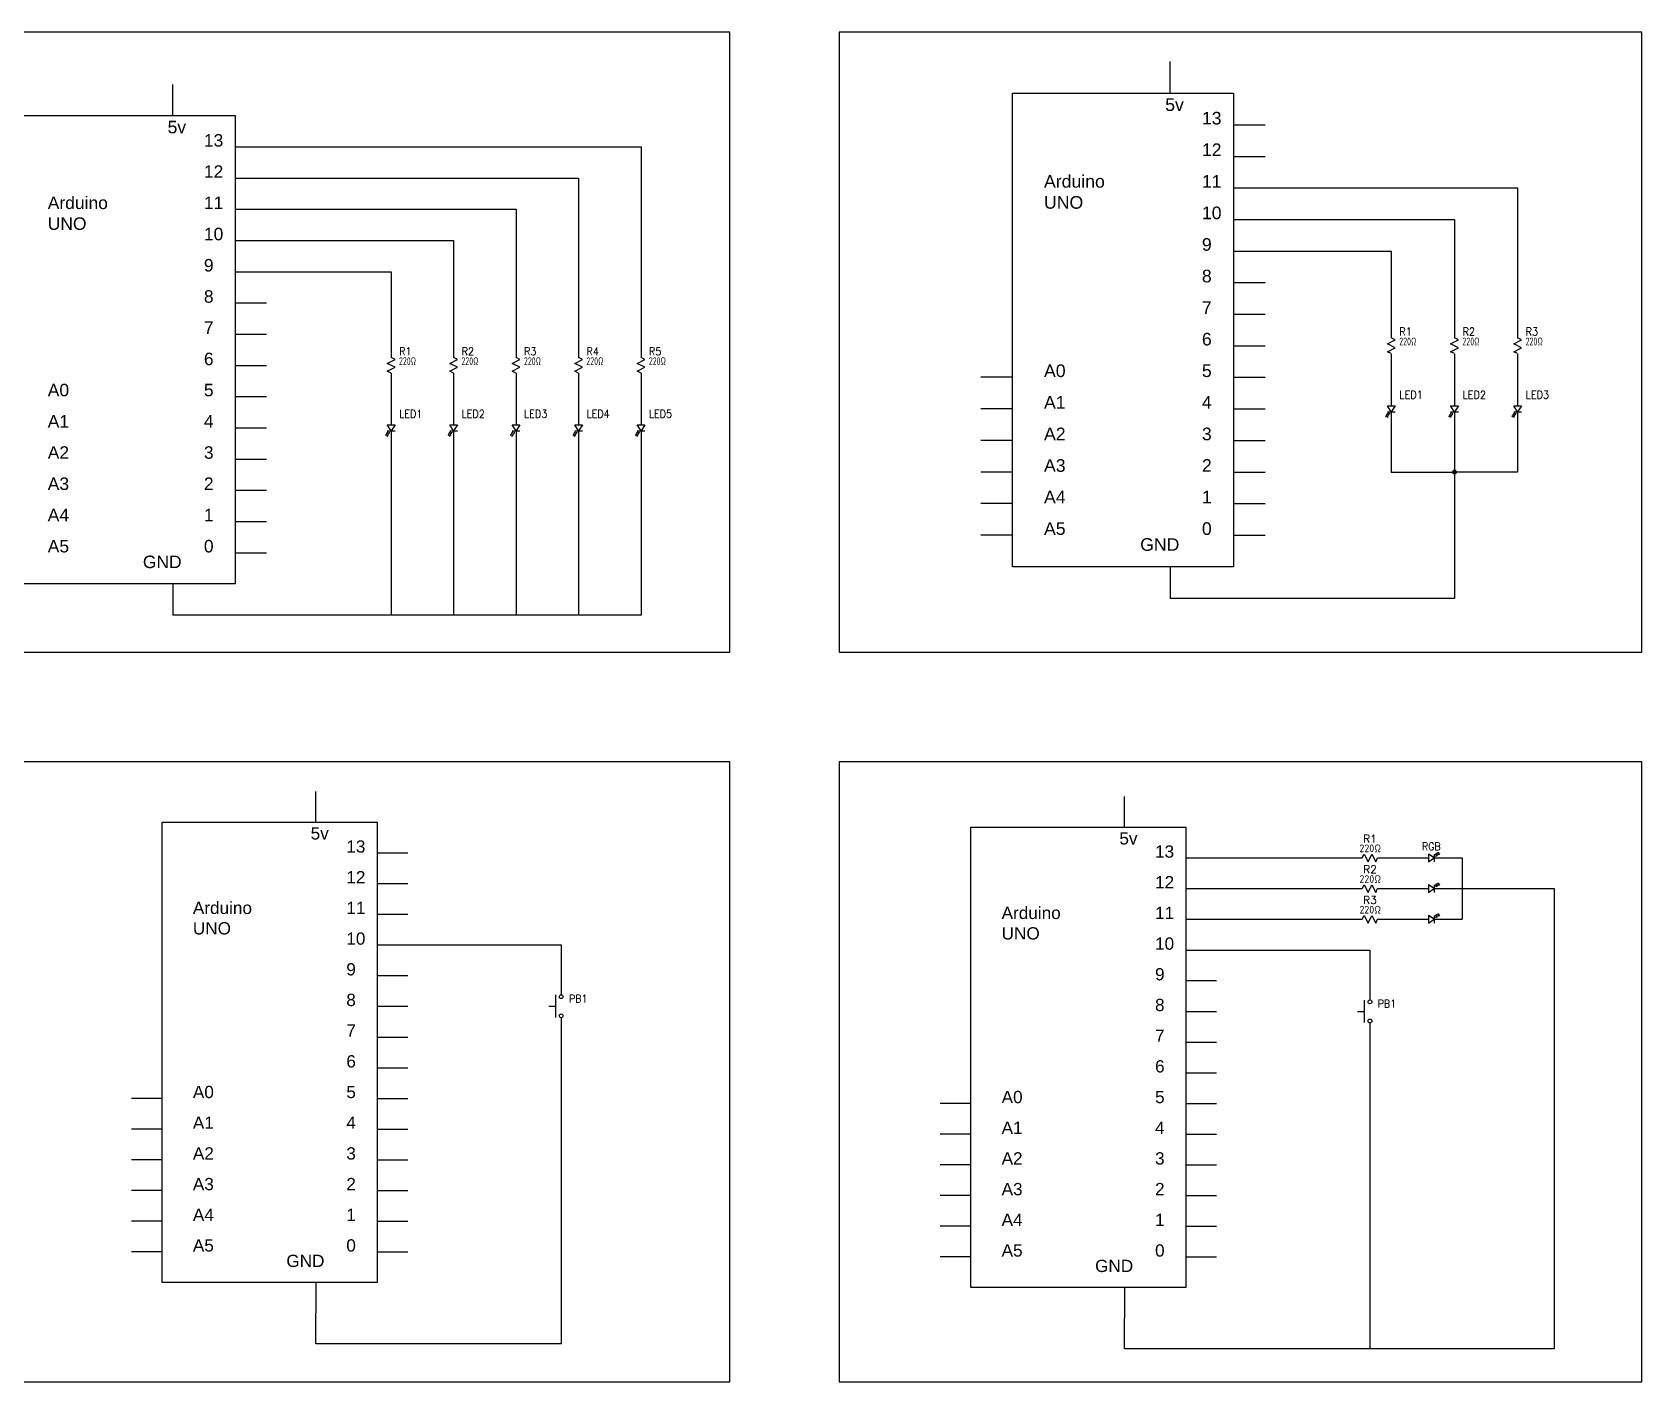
# Model space of a CAD drawing. Header units: inches. Extents: x 0 to 74, y -10 to 48.5.
# Drawn here: x 26.44 to 48.5, y 30 to 48.5 of the extents above; entities that cross this region are included whole.
import ezdxf
from ezdxf.enums import TextEntityAlignment as Align

# ---------------------------------------------------------------- set-up
doc = ezdxf.new("R2010")
doc.units = ezdxf.units.IN
doc.header["$MEASUREMENT"] = 0
for name, color, linetype in [('MISC', 7, 'Continuous'), ('SYMS', 7, 'Continuous'), ('TAGS', 150, 'Continuous'), ('WIRES', 7, 'Continuous')]:
    doc.layers.add(name, color=color, linetype=linetype)
doc.styles.get("Standard").update_dxf_attribs({"font": 'arial.ttf'})
doc.styles.add('WD', font='romans.shx')

# ---------------------------------------------------------------- blocks, each defined once
blk = doc.blocks.new('VRE1')
for p, q in [((-0.062, 0.031), (0.062, 0.094)), ((0.062, -0.031), (-0.062, 0.031)), ((0.062, 0.094), (0, 0.125)), ((-0.062, -0.094), (0.062, -0.031)), ((0, -0.125), (-0.062, -0.094))]:
    blk.add_line(p, q)
at = {"style": 'WD'}
for tag, p, width in [('INST', (0.219, 0.488), 0.7), ('TAG1', (0.127, 0.162), 0.9), ('LOC', (0.219, 0.318), 0.7), ('RATING1', (0.125, 0.006), 0.7), ('RATING2', (0.125, -0.151), 0.7), ('DESC1', (0.129, -0.307), 0.7), ('DESC2', (0.129, -0.463), 0.7)]:
    blk.add_attdef(tag, p, '', height=0.125, dxfattribs=dict(at, width=width))
at = {"linetype": 'Continuous', "style": 'WD', "flags": 8}
blk.add_attdef('TERM01', text='', height=0.125, dxfattribs=at).set_placement((-0.055, 0.144), align=Align.RIGHT)
at = {"style": 'WD', "flags": 9}
blk.add_attdef('FAMILY', (-0.184, 0.08), '', height=0.01, rotation=90, dxfattribs=at)
at = {"linetype": 'Continuous', "style": 'WD', "flags": 9}
for tag, p in [('CAT', (-0.139, 0.105)), ('MFG', (-0.12, 0.103)), ('ASSYCODE', (-0.094, 0.094))]:
    blk.add_attdef(tag, text='', height=0.01, rotation=90, dxfattribs=at).set_placement(p, align=Align.CENTER)
at = {"color": 7, "style": 'WD', "flags": 1}
for tag, p in [('X2TERM01', (0, 0.125)), ('X8TERM02', (0, -0.125))]:
    blk.add_attdef(tag, p, '', height=0.0125, dxfattribs=at)
at = {"linetype": 'Continuous', "style": 'WD', "flags": 8}
blk.add_attdef('TERM02', text='', height=0.125, dxfattribs=at).set_placement((-0.041, -0.151), align=Align.TOP_RIGHT)
blk = doc.blocks.new('VDI1LED')
h = blk.add_hatch(color=256)
h.dxf.hatch_style = 1
h.paths.add_polyline_path([(-0.09, -0.124), (-0.078, -0.118), (-0.083, -0.114), (-0.088, -0.11)])
h = blk.add_hatch(color=256)
h.dxf.hatch_style = 1
h.paths.add_polyline_path([(-0.069, -0.138), (-0.056, -0.131), (-0.061, -0.128), (-0.066, -0.124)])
for p, q in [((0, -0.047), (-0.062, 0.047)), ((-0.062, 0.047), (0.062, 0.047)), ((0.062, 0.047), (0, -0.047)), ((-0.088, -0.11), (-0.09, -0.124)), ((-0.078, -0.118), (-0.09, -0.124)), ((-0.083, -0.114), (-0.088, -0.11)), ((-0.075, -0.103), (-0.083, -0.114)), ((-0.083, -0.114), (-0.078, -0.118)), ((-0.061, -0.083), (-0.076, -0.087)), ((-0.076, -0.087), (-0.075, -0.103)), ((-0.066, -0.124), (-0.069, -0.138)), ((-0.056, -0.131), (-0.069, -0.138)), ((-0.061, -0.128), (-0.066, -0.124)), ((-0.062, -0.047), (0.062, -0.047)), ((-0.047, -0.062), (-0.061, -0.066)), ((-0.061, -0.066), (-0.061, -0.083)), ((-0.053, -0.116), (-0.061, -0.128)), ((-0.061, -0.128), (-0.056, -0.131)), ((-0.039, -0.096), (-0.054, -0.1)), ((-0.054, -0.1), (-0.053, -0.116)), ((-0.025, -0.075), (-0.039, -0.08)), ((-0.039, -0.08), (-0.039, -0.096))]:
    blk.add_line(p, q)
at = {"style": 'WD'}
for tag, p, width in [('INST', (0.219, 0.488), 0.7), ('TAG1', (0.127, 0.162), 0.9), ('LOC', (0.219, 0.318), 0.7), ('RATING1', (0.125, 0.006), 0.7), ('RATING2', (0.125, -0.151), 0.7), ('DESC1', (0.129, -0.307), 0.7), ('DESC2', (0.129, -0.463), 0.7)]:
    blk.add_attdef(tag, p, '', height=0.125, dxfattribs=dict(at, width=width))
at = {"style": 'WD', "flags": 9}
for tag, p in [('WDBLKNAM', (-0.164, 0.205)), ('FAMILY', (-0.184, 0.205))]:
    blk.add_attdef(tag, p, '', height=0.01, rotation=90, dxfattribs=at)
at = {"style": 'WD', "flags": 8}
blk.add_attdef('TERM01', text='', height=0.125, dxfattribs=at).set_placement((-0.055, 0.066), align=Align.RIGHT)
at = {"style": 'WD', "flags": 9}
for tag, p in [('CAT', (-0.139, 0.23)), ('MFG', (-0.12, 0.228)), ('ASSYCODE', (-0.094, 0.219))]:
    blk.add_attdef(tag, text='', height=0.01, rotation=90, dxfattribs=at).set_placement(p, align=Align.CENTER)
at = {"style": 'WD', "flags": 1}
for tag, p in [('X2TERM01', (0, 0.047)), ('X8TERM02', (0, -0.047))]:
    blk.add_attdef(tag, p, '', height=0.0125, dxfattribs=at)
at = {"style": 'WD', "flags": 8}
blk.add_attdef('TERM02', text='', height=0.125, dxfattribs=at).set_placement((-0.041, -0.173), align=Align.TOP_RIGHT)
blk = doc.blocks.new('WDDOT')
for radius in [0.03, 0.0187, 0.00929]:
    blk.add_circle((0, 0), radius)
blk = doc.blocks.new('VPB11')
for p, q in [((-0.202, 0), (-0.094, 0)), ((-0.094, 0.185), (-0.094, -0.18))]:
    blk.add_line(p, q)
for centre in [(0, 0.156), (0, -0.156)]:
    blk.add_circle(centre, 0.0312)
at = {"linetype": 'Continuous', "style": 'WD'}
for tag, height, flags, p in [('TERM01', 0.125, 8, (-0.055, 0.222)), ('MFG', 0.01, 9, (-0.142, -0.088)), ('CAT', 0.01, 9, (-0.142, -0.073))]:
    blk.add_attdef(tag, text='', height=height, dxfattribs=dict(at, flags=flags)).set_placement(p, align=Align.RIGHT)
at = {"style": 'WD'}
for tag, p, width in [('INST', (0.127, 0.39), 0.7), ('LOC', (0.127, 0.221), 0.7), ('TAG1', (0.127, 0.064), 0.9), ('XREF', (0.129, -0.09), 0.7), ('DESC1', (0.129, -0.242), 0.7), ('DESC2', (0.129, -0.398), 0.7)]:
    blk.add_attdef(tag, p, '', height=0.125, dxfattribs=dict(at, width=width))
at = {"color": 7, "style": 'WD'}
for tag, p in [('X4LINK', (-0.266, 0)), ('X1LINK', (0, 0))]:
    blk.add_attdef(tag, p, '', height=0.01, dxfattribs=at)
at = {"color": 7, "style": 'WD', "flags": 1}
for tag, p in [('X2TERM01', (0, 0.188)), ('X8TERM02', (0, -0.188))]:
    blk.add_attdef(tag, p, '', height=0.0125, dxfattribs=at)
at = {"linetype": 'Continuous', "style": 'WD', "flags": 8}
blk.add_attdef('TERM02', text='', height=0.125, dxfattribs=at).set_placement((-0.041, -0.229), align=Align.TOP_RIGHT)
at = {"style": 'WD'}
for tag, flags, p in [('CONTACT', 1, (-0.142, -0.053)), ('FAMILY', 9, (-0.142, -0.036))]:
    blk.add_attdef(tag, text='', height=0.01, dxfattribs=dict(at, flags=flags)).set_placement(p, align=Align.RIGHT)
at = {"linetype": 'Continuous', "style": 'WD', "flags": 9}
blk.add_attdef('ASSYCODE', text='', height=0.01, dxfattribs=at).set_placement((-0.155, -0.106), align=Align.CENTER)
blk = doc.blocks.new('HRE1')
for p, q in [((-0.125, 0), (-0.094, 0.062)), ((-0.094, 0.062), (-0.031, -0.062)), ((-0.031, -0.062), (0.031, 0.062)), ((0.031, 0.062), (0.094, -0.062)), ((0.094, -0.062), (0.125, 0))]:
    blk.add_line(p, q)
at = {"style": 'WD'}
for tag, width, p in [('INST', 0.7, (0, 0.888)), ('LOC', 0.7, (0, 0.719)), ('DESC1', 0.7, (0, 0.562)), ('DESC2', 0.7, (0, 0.406)), ('RATING1', 0.9, (0.006, 0.094))]:
    blk.add_attdef(tag, text='', height=0.125, dxfattribs=dict(at, width=width)).set_placement(p, align=Align.CENTER)
blk.add_attdef('TAG1', text='', height=0.125, dxfattribs=at).set_placement((0, 0.25), align=Align.CENTER)
for tag, p, height, flags in [('X4TERM01', (-0.125, 0), 0.0125, 1), ('X1TERM02', (0.125, 0), 0.0125, 1), ('FAMILY', (0.205, 0.152), 0.01, 9)]:
    blk.add_attdef(tag, p, '', height=height, dxfattribs=dict(at, flags=flags))
at = {"linetype": 'Continuous', "style": 'WD', "flags": 9}
for tag, p in [('ASSYCODE', (0.219, 0.062)), ('MFG', (0.228, 0.089)), ('CAT', (0.23, 0.108))]:
    blk.add_attdef(tag, text='', height=0.01, dxfattribs=at).set_placement(p, align=Align.CENTER)
at = {"linetype": 'Continuous', "style": 'WD', "flags": 8}
blk.add_attdef('TERM01', text='', height=0.125, dxfattribs=at).set_placement((-0.219, -0.031), align=Align.TOP_RIGHT)
at = {"style": 'WD', "width": 0.9}
blk.add_attdef('RATING2', text='', height=0.125, dxfattribs=at).set_placement((0.006, -0.188), align=Align.TOP_CENTER)
at = {"linetype": 'Continuous', "style": 'WD', "flags": 8}
blk.add_attdef('TERM02', text='', height=0.125, dxfattribs=at).set_placement((0.219, -0.031), align=Align.TOP_LEFT)
blk = doc.blocks.new('HDI1LED')
h = blk.add_hatch(color=256)
h.dxf.hatch_style = 1
h.paths.add_polyline_path([(0.109, 0.089), (0.113, 0.084), (0.117, 0.079), (0.123, 0.092)])
h = blk.add_hatch(color=256)
h.dxf.hatch_style = 1
h.paths.add_polyline_path([(0.123, 0.068), (0.127, 0.063), (0.13, 0.058), (0.137, 0.07)])
for p, q in [((0.047, 0), (-0.047, 0.062)), ((-0.047, 0.062), (-0.047, -0.062)), ((-0.047, -0.062), (0.047, 0)), ((0.047, 0.062), (0.047, -0.062)), ((0.061, 0.047), (0.065, 0.062)), ((0.065, 0.062), (0.082, 0.062)), ((0.075, 0.026), (0.079, 0.04)), ((0.079, 0.04), (0.096, 0.04)), ((0.082, 0.062), (0.085, 0.076)), ((0.085, 0.076), (0.101, 0.076)), ((0.096, 0.04), (0.099, 0.055)), ((0.099, 0.055), (0.115, 0.054)), ((0.101, 0.076), (0.113, 0.084)), ((0.109, 0.089), (0.123, 0.092)), ((0.113, 0.084), (0.109, 0.089)), ((0.113, 0.084), (0.117, 0.079)), ((0.115, 0.054), (0.127, 0.063)), ((0.117, 0.079), (0.123, 0.092)), ((0.123, 0.068), (0.137, 0.07)), ((0.127, 0.063), (0.123, 0.068)), ((0.127, 0.063), (0.13, 0.058)), ((0.13, 0.058), (0.137, 0.07))]:
    blk.add_line(p, q)
at = {"style": 'WD'}
for tag, height, width, p in [('INST', 0.1, 0.7, (0, 0.438)), ('LOC', 0.1, 0.7, (0, 0.297)), ('TAG1', 0.125, 0.9, (0, 0.125)), ('RATING1', 0.1, 0.8, (0.006, -0.312)), ('DESC1', 0.125, 0.9, (0, -0.625)), ('DESC2', 0.125, 0.9, (0, -0.781))]:
    blk.add_attdef(tag, text='', height=height, dxfattribs=dict(at, width=width)).set_placement(p, align=Align.CENTER)
for tag, p, height, flags in [('X4TERM01', (-0.047, 0), 0.0125, 1), ('X1TERM02', (0.047, 0), 0.0125, 1), ('FAMILY', (0.205, 0.152), 0.01, 9), ('WDBLKNAM', (0.205, 0.133), 0.01, 9)]:
    blk.add_attdef(tag, p, '', height=height, dxfattribs=dict(at, flags=flags))
at = {"style": 'WD', "flags": 9}
for tag, p in [('ASSYCODE', (0.219, 0.062)), ('MFG', (0.228, 0.089)), ('CAT', (0.23, 0.108))]:
    blk.add_attdef(tag, text='', height=0.01, dxfattribs=at).set_placement(p, align=Align.CENTER)
at = {"style": 'WD', "flags": 8}
blk.add_attdef('TERM01', text='', height=0.125, dxfattribs=at).set_placement((-0.125, -0.031), align=Align.TOP_RIGHT)
blk.add_attdef('TERM02', text='', height=0.125, dxfattribs=at).set_placement((0.109, -0.031), align=Align.TOP_LEFT)
at = {"style": 'WD', "width": 0.8}
blk.add_attdef('RATING2', text='', height=0.1, dxfattribs=at).set_placement((0.006, -0.484), align=Align.BOTTOM_CENTER)

msp = doc.modelspace()

# ---------------------------------------------------------------- linework, layer by layer
for points in [[(25, 40), (36, 40), (36, 48.5), (25, 48.5)], [(37.5, 40), (48.5, 40), (48.5, 48.5), (37.5, 48.5)], [(39.874, 47.664), (42.903, 47.664), (42.903, 41.172), (39.874, 41.172)], [(26.226, 47.356), (29.221, 47.356), (29.221, 40.937), (26.226, 40.937)], [(25, 30), (36, 30), (36, 38.5), (25, 38.5)], [(37.5, 30), (48.5, 30), (48.5, 38.5), (37.5, 38.5)], [(28.221, 37.671), (31.166, 37.671), (31.166, 31.361), (28.221, 31.361)], [(39.305, 37.602), (42.25, 37.602), (42.25, 31.292), (39.305, 31.292)]]:
    msp.add_lwpolyline(points, close=True)
at = {"layer": 'WIRES'}
for p, q in [((42.038, 47.664), (42.038, 48.097)), ((28.365, 47.356), (28.365, 47.784)), ((42.903, 47.231), (43.336, 47.231)), ((29.221, 46.928), (29.649, 46.928)), ((29.649, 46.928), (34.784, 46.928)), ((34.784, 46.928), (34.784, 44.04)), ((42.903, 46.798), (43.336, 46.798)), ((29.221, 46.5), (29.649, 46.5)), ((29.649, 46.5), (33.928, 46.5)), ((33.928, 46.5), (33.928, 44.04)), ((42.903, 46.366), (43.336, 46.366)), ((43.336, 46.366), (46.798, 46.366)), ((46.798, 46.366), (46.798, 44.31)), ((29.221, 46.072), (29.649, 46.072)), ((29.649, 46.072), (33.072, 46.072)), ((33.072, 46.072), (33.072, 44.04)), ((42.903, 45.933), (43.336, 45.933)), ((43.336, 45.933), (45.933, 45.933)), ((45.933, 45.933), (45.933, 44.31)), ((29.221, 45.644), (29.649, 45.644)), ((29.649, 45.644), (32.216, 45.644)), ((32.216, 45.644), (32.216, 44.04)), ((42.903, 45.5), (43.336, 45.5)), ((43.336, 45.5), (45.067, 45.5)), ((45.067, 45.5), (45.067, 44.31)), ((29.221, 45.216), (29.649, 45.216)), ((29.649, 45.216), (31.36, 45.216)), ((31.36, 45.216), (31.36, 44.04)), ((42.903, 45.067), (43.336, 45.067)), ((29.221, 44.788), (29.649, 44.788)), ((42.903, 44.634), (43.336, 44.634)), ((29.221, 44.36), (29.649, 44.36)), ((42.903, 44.202), (43.336, 44.202)), ((29.221, 43.933), (29.649, 43.933)), ((45.067, 44.093), (45.067, 43.377)), ((45.933, 44.093), (45.933, 43.377)), ((46.798, 44.093), (46.798, 43.377)), ((31.36, 43.826), (31.36, 43.117)), ((32.216, 43.826), (32.216, 43.117)), ((33.072, 43.826), (33.072, 43.117)), ((33.928, 43.826), (33.928, 43.117)), ((34.784, 43.826), (34.784, 43.117)), ((39.874, 43.769), (39.441, 43.769)), ((42.903, 43.769), (43.336, 43.769)), ((29.221, 43.505), (29.649, 43.505)), ((39.874, 43.336), (39.441, 43.336)), ((42.903, 43.336), (43.336, 43.336)), ((45.067, 43.296), (45.067, 42.471)), ((45.933, 43.296), (45.933, 42.471)), ((46.798, 43.296), (46.798, 42.471)), ((29.221, 43.077), (29.649, 43.077)), ((31.36, 43.037), (31.36, 40.509)), ((32.216, 43.037), (32.216, 40.509)), ((33.072, 43.037), (33.072, 40.509)), ((33.928, 43.037), (33.928, 40.509)), ((34.784, 43.037), (34.784, 40.509)), ((39.874, 42.903), (39.441, 42.903)), ((42.903, 42.903), (43.336, 42.903)), ((29.221, 42.649), (29.649, 42.649)), ((39.874, 42.471), (39.441, 42.471)), ((42.903, 42.471), (43.336, 42.471)), ((45.067, 42.471), (45.933, 42.471)), ((46.798, 42.471), (45.933, 42.471)), ((45.933, 42.471), (45.933, 40.739)), ((29.221, 42.221), (29.649, 42.221)), ((39.874, 42.038), (39.441, 42.038)), ((42.903, 42.038), (43.336, 42.038)), ((29.221, 41.793), (29.649, 41.793)), ((39.874, 41.605), (39.441, 41.605)), ((42.903, 41.605), (43.336, 41.605)), ((29.221, 41.365), (29.649, 41.365)), ((42.038, 41.172), (42.038, 40.739)), ((28.365, 40.937), (28.365, 40.509)), ((45.067, 40.739), (42.038, 40.739)), ((45.933, 40.739), (45.067, 40.739)), ((31.36, 40.509), (28.365, 40.509)), ((32.216, 40.509), (31.36, 40.509)), ((33.072, 40.509), (32.216, 40.509)), ((33.928, 40.509), (33.072, 40.509)), ((34.784, 40.509), (33.5, 40.509)), ((30.325, 37.671), (30.325, 38.092)), ((41.408, 37.602), (41.408, 38.023)), ((31.166, 37.25), (31.587, 37.25)), ((42.25, 37.181), (42.67, 37.181)), ((42.67, 37.181), (44.668, 37.181)), ((44.879, 37.181), (45.575, 37.181)), ((45.654, 37.181), (46.036, 37.181)), ((46.036, 37.181), (46.036, 36.761)), ((31.166, 36.83), (31.587, 36.83)), ((42.25, 36.761), (42.67, 36.761)), ((42.67, 36.761), (44.668, 36.761)), ((44.879, 36.761), (45.575, 36.761)), ((45.654, 36.761), (46.877, 36.761)), ((46.036, 36.761), (46.036, 36.34)), ((46.877, 36.761), (47.298, 36.761)), ((47.298, 36.761), (47.298, 30.451)), ((31.166, 36.409), (31.587, 36.409)), ((42.25, 36.34), (42.67, 36.34)), ((42.67, 36.34), (44.668, 36.34)), ((44.879, 36.34), (45.575, 36.34)), ((45.654, 36.34), (46.036, 36.34)), ((31.166, 35.988), (31.587, 35.988)), ((31.587, 35.988), (33.69, 35.988)), ((33.69, 35.988), (33.69, 35.305)), ((42.25, 35.919), (42.67, 35.919)), ((42.67, 35.919), (44.774, 35.919)), ((44.774, 35.919), (44.774, 35.236)), ((31.166, 35.568), (31.587, 35.568)), ((42.25, 35.499), (42.67, 35.499)), ((31.166, 35.147), (31.587, 35.147)), ((42.25, 35.078), (42.67, 35.078)), ((33.69, 34.989), (33.69, 30.52)), ((33.69, 34.989), (33.69, 34.726)), ((44.774, 34.92), (44.774, 30.451)), ((44.774, 34.92), (44.774, 34.657)), ((31.166, 34.726), (31.587, 34.726)), ((42.25, 34.657), (42.67, 34.657)), ((31.166, 34.306), (31.587, 34.306)), ((42.25, 34.237), (42.67, 34.237)), ((28.221, 33.885), (27.801, 33.885)), ((31.166, 33.885), (31.587, 33.885)), ((39.305, 33.816), (38.884, 33.816)), ((42.25, 33.816), (42.67, 33.816)), ((28.221, 33.464), (27.801, 33.464)), ((31.166, 33.464), (31.587, 33.464)), ((39.305, 33.395), (38.884, 33.395)), ((42.25, 33.395), (42.67, 33.395)), ((28.221, 33.044), (27.801, 33.044)), ((31.166, 33.044), (31.587, 33.044)), ((39.305, 32.975), (38.884, 32.975)), ((42.25, 32.975), (42.67, 32.975)), ((28.221, 32.623), (27.801, 32.623)), ((31.166, 32.623), (31.587, 32.623)), ((39.305, 32.554), (38.884, 32.554)), ((42.25, 32.554), (42.67, 32.554)), ((28.221, 32.202), (27.801, 32.202)), ((31.166, 32.202), (31.587, 32.202)), ((39.305, 32.133), (38.884, 32.133)), ((42.25, 32.133), (42.67, 32.133)), ((28.221, 31.782), (27.801, 31.782)), ((31.166, 31.782), (31.587, 31.782)), ((39.305, 31.713), (38.884, 31.713)), ((42.25, 31.713), (42.67, 31.713)), ((30.325, 31.361), (30.325, 30.94)), ((41.408, 31.292), (41.408, 30.871)), ((30.325, 30.52), (30.325, 30.94)), ((41.408, 30.451), (41.408, 30.871)), ((33.69, 30.52), (30.325, 30.52)), ((44.774, 30.451), (41.408, 30.451)), ((47.298, 30.451), (44.353, 30.451))]:
    msp.add_line(p, q, dxfattribs=at)

# ---------------------------------------------------------------- block references
at = {"layer": 'SYMS'}
ref = msp.add_blockref('VRE1', (45.067, 44.202), dxfattribs=dict(at, xscale=0.86555795315597, yscale=0.86555795315597, zscale=0.86555795315597))
ref.add_attrib('RATING1', '220Ω', (45.175, 44.206), dxfattribs={"layer": 'MISC', "height": 0.1082, "style": 'WD', "width": 0.7})
ref.add_attrib('TAG1', 'R1', (45.177, 44.342), dxfattribs={"layer": 'TAGS', "height": 0.1082, "style": 'WD', "width": 0.9})
ref = msp.add_blockref('VRE1', (45.933, 44.202), dxfattribs=dict(at, xscale=0.86555795315597, yscale=0.86555795315597, zscale=0.86555795315597))
ref.add_attrib('RATING1', '220Ω', (46.041, 44.206), dxfattribs={"layer": 'MISC', "height": 0.1082, "style": 'WD', "width": 0.7})
ref.add_attrib('TAG1', 'R2', (46.043, 44.342), dxfattribs={"layer": 'TAGS', "height": 0.1082, "style": 'WD', "width": 0.9})
ref = msp.add_blockref('VRE1', (46.798, 44.202), dxfattribs=dict(at, xscale=0.86555795315597, yscale=0.86555795315597, zscale=0.86555795315597))
ref.add_attrib('RATING1', '220Ω', (46.907, 44.206), dxfattribs={"layer": 'MISC', "height": 0.1082, "style": 'WD', "width": 0.7})
ref.add_attrib('TAG1', 'R3', (46.908, 44.342), dxfattribs={"layer": 'TAGS', "height": 0.1082, "style": 'WD', "width": 0.9})
ref = msp.add_blockref('VRE1', (31.36, 43.933), dxfattribs=dict(at, xscale=0.8558164267379685, yscale=0.8558164267379685, zscale=0.8558164267379685))
ref.add_attrib('RATING1', '220Ω', (31.467, 43.937), dxfattribs={"layer": 'MISC', "height": 0.107, "style": 'WD', "width": 0.7})
ref.add_attrib('TAG1', 'R1', (31.469, 44.071), dxfattribs={"layer": 'TAGS', "height": 0.107, "style": 'WD', "width": 0.9})
ref = msp.add_blockref('VRE1', (32.216, 43.933), dxfattribs=dict(at, xscale=0.8558164267379685, yscale=0.8558164267379685, zscale=0.8558164267379685))
ref.add_attrib('RATING1', '220Ω', (32.323, 43.937), dxfattribs={"layer": 'MISC', "height": 0.107, "style": 'WD', "width": 0.7})
ref.add_attrib('TAG1', 'R2', (32.325, 44.071), dxfattribs={"layer": 'TAGS', "height": 0.107, "style": 'WD', "width": 0.9})
ref = msp.add_blockref('VRE1', (33.072, 43.933), dxfattribs=dict(at, xscale=0.8558164267379685, yscale=0.8558164267379685, zscale=0.8558164267379685))
ref.add_attrib('RATING1', '220Ω', (33.179, 43.937), dxfattribs={"layer": 'MISC', "height": 0.107, "style": 'WD', "width": 0.7})
ref.add_attrib('TAG1', 'R3', (33.181, 44.071), dxfattribs={"layer": 'TAGS', "height": 0.107, "style": 'WD', "width": 0.9})
ref = msp.add_blockref('VRE1', (33.928, 43.933), dxfattribs=dict(at, xscale=0.8558164267379685, yscale=0.8558164267379685, zscale=0.8558164267379685))
ref.add_attrib('RATING1', '220Ω', (34.035, 43.937), dxfattribs={"layer": 'MISC', "height": 0.107, "style": 'WD', "width": 0.7})
ref.add_attrib('TAG1', 'R4', (34.037, 44.071), dxfattribs={"layer": 'TAGS', "height": 0.107, "style": 'WD', "width": 0.9})
ref = msp.add_blockref('VRE1', (34.784, 43.933), dxfattribs=dict(at, xscale=0.8558164267379685, yscale=0.8558164267379685, zscale=0.8558164267379685))
ref.add_attrib('RATING1', '220Ω', (34.891, 43.937), dxfattribs={"layer": 'MISC', "height": 0.107, "style": 'WD', "width": 0.7})
ref.add_attrib('TAG1', 'R5', (34.892, 44.071), dxfattribs={"layer": 'TAGS', "height": 0.107, "style": 'WD', "width": 0.9})
ref = msp.add_blockref('VDI1LED', (45.067, 43.336), dxfattribs=dict(at, xscale=0.86555795315597, yscale=0.86555795315597, zscale=0.86555795315597))
ref.add_attrib('TAG1', 'LED1', (45.177, 43.476), dxfattribs={"layer": 'TAGS', "height": 0.1082, "style": 'WD', "width": 0.9})
ref = msp.add_blockref('VDI1LED', (45.933, 43.336), dxfattribs=dict(at, xscale=0.86555795315597, yscale=0.86555795315597, zscale=0.86555795315597))
ref.add_attrib('TAG1', 'LED2', (46.043, 43.476), dxfattribs={"layer": 'TAGS', "height": 0.1082, "style": 'WD', "width": 0.9})
ref = msp.add_blockref('VDI1LED', (46.798, 43.336), dxfattribs=dict(at, xscale=0.86555795315597, yscale=0.86555795315597, zscale=0.86555795315597))
ref.add_attrib('TAG1', 'LED3', (46.908, 43.476), dxfattribs={"layer": 'TAGS', "height": 0.1082, "style": 'WD', "width": 0.9})
ref = msp.add_blockref('VDI1LED', (31.36, 43.077), dxfattribs=dict(at, xscale=0.8558164267379685, yscale=0.8558164267379685, zscale=0.8558164267379685))
ref.add_attrib('TAG1', 'LED1', (31.469, 43.215), dxfattribs={"layer": 'TAGS', "height": 0.107, "style": 'WD', "width": 0.9})
ref = msp.add_blockref('VDI1LED', (32.216, 43.077), dxfattribs=dict(at, xscale=0.8558164267379685, yscale=0.8558164267379685, zscale=0.8558164267379685))
ref.add_attrib('TAG1', 'LED2', (32.325, 43.215), dxfattribs={"layer": 'TAGS', "height": 0.107, "style": 'WD', "width": 0.9})
ref = msp.add_blockref('VDI1LED', (33.072, 43.077), dxfattribs=dict(at, xscale=0.8558164267379685, yscale=0.8558164267379685, zscale=0.8558164267379685))
ref.add_attrib('TAG1', 'LED3', (33.181, 43.215), dxfattribs={"layer": 'TAGS', "height": 0.107, "style": 'WD', "width": 0.9})
ref = msp.add_blockref('VDI1LED', (33.928, 43.077), dxfattribs=dict(at, xscale=0.8558164267379685, yscale=0.8558164267379685, zscale=0.8558164267379685))
ref.add_attrib('TAG1', 'LED4', (34.037, 43.215), dxfattribs={"layer": 'TAGS', "height": 0.107, "style": 'WD', "width": 0.9})
ref = msp.add_blockref('VDI1LED', (34.784, 43.077), dxfattribs=dict(at, xscale=0.8558164267379685, yscale=0.8558164267379685, zscale=0.8558164267379685))
ref.add_attrib('TAG1', 'LED5', (34.892, 43.215), dxfattribs={"layer": 'TAGS', "height": 0.107, "style": 'WD', "width": 0.9})
for name, p, xscale, yscale, zscale in [('WDDOT', (45.933, 42.471), 0.86555795315597, 0.86555795315597, 0.86555795315597), ('HDI1LED', (45.615, 36.761), 0.8413280727052851, 0.8413280727052851, 0.8413280727052851), ('HDI1LED', (45.615, 36.34), 0.8413280727052851, 0.8413280727052851, 0.8413280727052851)]:
    msp.add_blockref(name, p, dxfattribs=dict(at, xscale=xscale, yscale=yscale, zscale=zscale))
ref = msp.add_blockref('HRE1', (44.774, 37.181), dxfattribs=dict(at, xscale=0.8413280727052851, yscale=0.8413280727052851, zscale=0.8413280727052851))
ref.add_attrib('RATING1', '220Ω', dxfattribs={"layer": 'MISC', "height": 0.1052, "style": 'WD', "width": 0.9}).set_placement((44.778, 37.26), align=Align.CENTER)
ref.add_attrib('TAG1', 'R1', dxfattribs={"layer": 'TAGS', "height": 0.1052, "style": 'WD'}).set_placement((44.774, 37.392), align=Align.CENTER)
ref = msp.add_blockref('HDI1LED', (45.615, 37.181), dxfattribs=dict(at, xscale=0.8413280727052851, yscale=0.8413280727052851, zscale=0.8413280727052851))
ref.add_attrib('TAG1', 'RGB', dxfattribs={"layer": 'TAGS', "height": 0.1052, "style": 'WD', "width": 0.9}).set_placement((45.615, 37.286), align=Align.CENTER)
ref = msp.add_blockref('HRE1', (44.774, 36.761), dxfattribs=dict(at, xscale=0.8413280727052851, yscale=0.8413280727052851, zscale=0.8413280727052851))
ref.add_attrib('RATING1', '220Ω', dxfattribs={"layer": 'MISC', "height": 0.1052, "style": 'WD', "width": 0.9}).set_placement((44.778, 36.839), align=Align.CENTER)
ref.add_attrib('TAG1', 'R2', dxfattribs={"layer": 'TAGS', "height": 0.1052, "style": 'WD'}).set_placement((44.774, 36.971), align=Align.CENTER)
ref = msp.add_blockref('HRE1', (44.774, 36.34), dxfattribs=dict(at, xscale=0.8413280727052851, yscale=0.8413280727052851, zscale=0.8413280727052851))
ref.add_attrib('RATING1', '220Ω', dxfattribs={"layer": 'MISC', "height": 0.1052, "style": 'WD', "width": 0.9}).set_placement((44.778, 36.419), align=Align.CENTER)
ref.add_attrib('TAG1', 'R3', dxfattribs={"layer": 'TAGS', "height": 0.1052, "style": 'WD'}).set_placement((44.774, 36.55), align=Align.CENTER)
ref = msp.add_blockref('VPB11', (33.69, 35.147), dxfattribs=dict(at, xscale=0.8413280727052851, yscale=0.8413280727052851, zscale=0.8413280727052851))
ref.add_attrib('TAG1', 'PB1', (33.797, 35.201), dxfattribs={"layer": 'TAGS', "height": 0.1052, "style": 'WD', "width": 0.9})
ref = msp.add_blockref('VPB11', (44.774, 35.078), dxfattribs=dict(at, xscale=0.8413280727052851, yscale=0.8413280727052851, zscale=0.8413280727052851))
ref.add_attrib('TAG1', 'PB1', (44.88, 35.132), dxfattribs={"layer": 'TAGS', "height": 0.1052, "style": 'WD', "width": 0.9})

# ---------------------------------------------------------------- texts
at = {"attachment_point": 1}
for s, width, gutter_width, insert, char_height in [('{\\C256;\\c0;5v}', 0.42314, 0.866, (41.968, 47.593), 0.17311), ('{\\C256;\\c0;5v}', 0.41838, 0.856, (28.296, 47.285), 0.17116), ('{\\C256;\\c0;13}', 0.42314, 0.866, (42.471, 47.408), 0.17311), ('{\\C256;\\c0;13}', 0.41838, 0.856, (28.793, 47.103), 0.17116), ('{\\C256;\\c0;12}', 0.42314, 0.866, (42.471, 46.975), 0.17311), ('{\\C256;\\c0;12}', 0.41838, 0.856, (28.793, 46.675), 0.17116), ('{\\C256;\\c0;Arduino UNO}', 0.42314, 0.866, (40.307, 46.542), 0.17311), ('{\\C256;\\c0;11}', 0.42314, 0.866, (42.471, 46.542), 0.17311), ('{\\C256;\\c0;Arduino UNO}', 0.41838, 0.856, (26.653, 46.247), 0.17116), ('{\\C256;\\c0;11}', 0.41838, 0.856, (28.793, 46.247), 0.17116), ('{\\C256;\\c0;10}', 0.42314, 0.866, (42.471, 46.11), 0.17311), ('{\\C256;\\c0;10}', 0.41838, 0.856, (28.793, 45.819), 0.17116), ('{\\C256;\\c0;9}', 0.42314, 0.866, (42.471, 45.677), 0.17311), ('{\\C256;\\c0;9}', 0.41838, 0.856, (28.793, 45.391), 0.17116), ('{\\C256;\\c0;8}', 0.42314, 0.866, (42.471, 45.244), 0.17311), ('{\\C256;\\c0;8}', 0.41838, 0.856, (28.793, 44.963), 0.17116), ('{\\C256;\\c0;7}', 0.42314, 0.866, (42.471, 44.811), 0.17311), ('{\\C256;\\c0;7}', 0.41838, 0.856, (28.793, 44.535), 0.17116), ('{\\C256;\\c0;6}', 0.42314, 0.866, (42.471, 44.379), 0.17311), ('{\\C256;\\c0;6}', 0.41838, 0.856, (28.793, 44.107), 0.17116), ('{\\C256;\\c0;A0}', 0.42314, 0.866, (40.307, 43.946), 0.17311), ('{\\C256;\\c0;5}', 0.42314, 0.866, (42.471, 43.946), 0.17311), ('{\\C256;\\c0;A0}', 0.41838, 0.856, (26.653, 43.68), 0.17116), ('{\\C256;\\c0;5}', 0.41838, 0.856, (28.793, 43.68), 0.17116), ('{\\C256;\\c0;A1}', 0.42314, 0.866, (40.307, 43.513), 0.17311), ('{\\C256;\\c0;4}', 0.42314, 0.866, (42.471, 43.513), 0.17311), ('{\\C256;\\c0;A1}', 0.41838, 0.856, (26.653, 43.252), 0.17116), ('{\\C256;\\c0;4}', 0.41838, 0.856, (28.793, 43.252), 0.17116), ('{\\C256;\\c0;A2}', 0.42314, 0.866, (40.307, 43.08), 0.17311), ('{\\C256;\\c0;3}', 0.42314, 0.866, (42.471, 43.08), 0.17311), ('{\\C256;\\c0;A2}', 0.41838, 0.856, (26.653, 42.824), 0.17116), ('{\\C256;\\c0;3}', 0.41838, 0.856, (28.793, 42.824), 0.17116), ('{\\C256;\\c0;A3}', 0.42314, 0.866, (40.307, 42.647), 0.17311), ('{\\C256;\\c0;2}', 0.42314, 0.866, (42.471, 42.647), 0.17311), ('{\\C256;\\c0;A3}', 0.41838, 0.856, (26.653, 42.396), 0.17116), ('{\\C256;\\c0;2}', 0.41838, 0.856, (28.793, 42.396), 0.17116), ('{\\C256;\\c0;A4}', 0.42314, 0.866, (40.307, 42.215), 0.17311), ('{\\C256;\\c0;1}', 0.42314, 0.866, (42.471, 42.215), 0.17311), ('{\\C256;\\c0;A4}', 0.41838, 0.856, (26.653, 41.968), 0.17116), ('{\\C256;\\c0;1}', 0.41838, 0.856, (28.793, 41.968), 0.17116), ('{\\C256;\\c0;A5}', 0.42314, 0.866, (40.307, 41.782), 0.17311), ('{\\C256;\\c0;0}', 0.42314, 0.866, (42.471, 41.782), 0.17311), ('{\\C256;\\c0;A5}', 0.41838, 0.856, (26.653, 41.54), 0.17116), ('{\\C256;\\c0;0}', 0.41838, 0.856, (28.793, 41.54), 0.17116), ('{\\C256;\\c0;GND}', 0.42314, 0.866, (41.625, 41.564), 0.17311), ('{\\C256;\\c0;GND}', 0.41838, 0.856, (27.957, 41.325), 0.17116), ('{\\C256;\\c0;5v}', 0.4113, 0.841, (30.256, 37.602), 0.16827), ('{\\C256;\\c0;5v}', 0.4113, 0.841, (41.34, 37.533), 0.16827), ('{\\C256;\\c0;13}', 0.4113, 0.841, (30.745, 37.422), 0.16827), ('{\\C256;\\c0;13}', 0.4113, 0.841, (41.829, 37.353), 0.16827), ('{\\C256;\\c0;12}', 0.4113, 0.841, (30.745, 37.001), 0.16827), ('{\\C256;\\c0;12}', 0.4113, 0.841, (41.829, 36.933), 0.16827), ('{\\C256;\\c0;Arduino UNO}', 0.4113, 0.841, (28.642, 36.581), 0.16827), ('{\\C256;\\c0;11}', 0.4113, 0.841, (30.745, 36.581), 0.16827), ('{\\C256;\\c0;Arduino UNO}', 0.4113, 0.841, (39.726, 36.512), 0.16827), ('{\\C256;\\c0;11}', 0.4113, 0.841, (41.829, 36.512), 0.16827), ('{\\C256;\\c0;10}', 0.4113, 0.841, (30.745, 36.16), 0.16827), ('{\\C256;\\c0;10}', 0.4113, 0.841, (41.829, 36.091), 0.16827), ('{\\C256;\\c0;9}', 0.4113, 0.841, (30.745, 35.739), 0.16827), ('{\\C256;\\c0;9}', 0.4113, 0.841, (41.829, 35.671), 0.16827), ('{\\C256;\\c0;8}', 0.4113, 0.841, (30.745, 35.319), 0.16827), ('{\\C256;\\c0;8}', 0.4113, 0.841, (41.829, 35.25), 0.16827), ('{\\C256;\\c0;7}', 0.4113, 0.841, (30.745, 34.898), 0.16827), ('{\\C256;\\c0;7}', 0.4113, 0.841, (41.829, 34.829), 0.16827), ('{\\C256;\\c0;6}', 0.4113, 0.841, (30.745, 34.477), 0.16827), ('{\\C256;\\c0;6}', 0.4113, 0.841, (41.829, 34.409), 0.16827), ('{\\C256;\\c0;A0}', 0.4113, 0.841, (28.642, 34.057), 0.16827), ('{\\C256;\\c0;5}', 0.4113, 0.841, (30.745, 34.057), 0.16827), ('{\\C256;\\c0;A0}', 0.4113, 0.841, (39.726, 33.988), 0.16827), ('{\\C256;\\c0;5}', 0.4113, 0.841, (41.829, 33.988), 0.16827), ('{\\C256;\\c0;A1}', 0.4113, 0.841, (28.642, 33.636), 0.16827), ('{\\C256;\\c0;4}', 0.4113, 0.841, (30.745, 33.636), 0.16827), ('{\\C256;\\c0;A1}', 0.4113, 0.841, (39.726, 33.567), 0.16827), ('{\\C256;\\c0;4}', 0.4113, 0.841, (41.829, 33.567), 0.16827), ('{\\C256;\\c0;A2}', 0.4113, 0.841, (28.642, 33.215), 0.16827), ('{\\C256;\\c0;3}', 0.4113, 0.841, (30.745, 33.215), 0.16827), ('{\\C256;\\c0;A2}', 0.4113, 0.841, (39.726, 33.147), 0.16827), ('{\\C256;\\c0;3}', 0.4113, 0.841, (41.829, 33.147), 0.16827), ('{\\C256;\\c0;A3}', 0.4113, 0.841, (28.642, 32.795), 0.16827), ('{\\C256;\\c0;2}', 0.4113, 0.841, (30.745, 32.795), 0.16827), ('{\\C256;\\c0;A3}', 0.4113, 0.841, (39.726, 32.726), 0.16827), ('{\\C256;\\c0;2}', 0.4113, 0.841, (41.829, 32.726), 0.16827), ('{\\C256;\\c0;A4}', 0.4113, 0.841, (28.642, 32.374), 0.16827), ('{\\C256;\\c0;1}', 0.4113, 0.841, (30.745, 32.374), 0.16827), ('{\\C256;\\c0;A4}', 0.4113, 0.841, (39.726, 32.305), 0.16827), ('{\\C256;\\c0;1}', 0.4113, 0.841, (41.829, 32.305), 0.16827), ('{\\C256;\\c0;A5}', 0.4113, 0.841, (28.642, 31.954), 0.16827), ('{\\C256;\\c0;0}', 0.4113, 0.841, (30.745, 31.954), 0.16827), ('{\\C256;\\c0;A5}', 0.4113, 0.841, (39.726, 31.885), 0.16827), ('{\\C256;\\c0;0}', 0.4113, 0.841, (41.829, 31.885), 0.16827), ('{\\C256;\\c0;GND}', 0.4113, 0.841, (29.923, 31.742), 0.16827), ('{\\C256;\\c0;GND}', 0.4113, 0.841, (41.007, 31.673), 0.16827)]:
    msp.add_mtext_dynamic_manual_height_columns(s, width=width, gutter_width=gutter_width, heights=[0], dxfattribs=dict(at, insert=insert, char_height=char_height))

doc.saveas('drawing.dxf')
